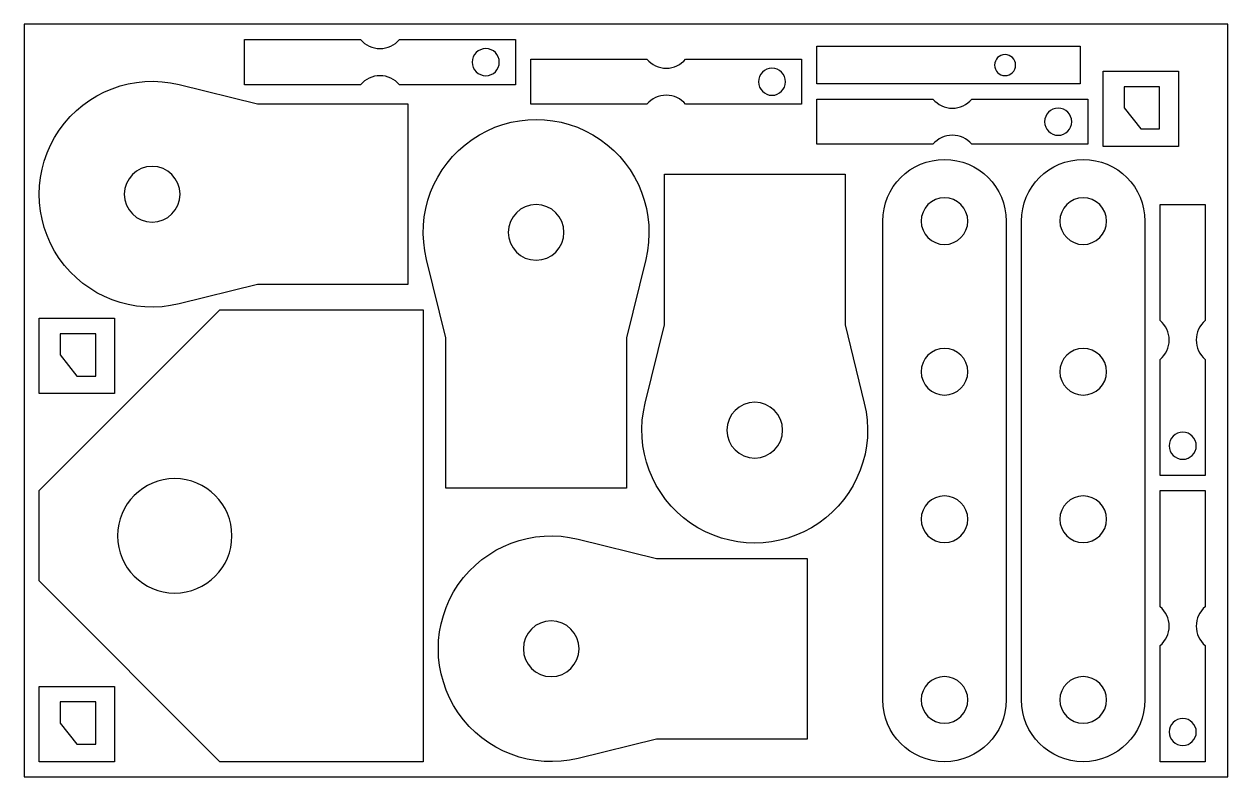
# Model space of a CAD drawing. Header units: metres. Extents: x 0 to 800, y 0 to 500.
import ezdxf

# ---------------------------------------------------------------- set-up
doc = ezdxf.new("R2010")
doc.units = ezdxf.units.M

msp = doc.modelspace()

# ---------------------------------------------------------------- linework, layer by layer
for points in [[(0, 0), (800, 0), (800, 500), (0, 500)], [(701.92, 460.25), (526.92, 460.25), (526.92, 485.25), (701.92, 485.25)], [(767.11, 418.76), (717.11, 418.76), (717.11, 468.76), (767.11, 468.76)], [(754.6, 458.41), (731.01, 458.41), (731.01, 444.41), (742.11, 430.41), (754.6, 430.41)], [(130.12, 310.12), (265.12, 310.12), (265.12, 10.12), (130.12, 10.12), (10.12, 130.12), (10.12, 190.12)], [(60.12, 254.6), (10.12, 254.6), (10.12, 304.6), (60.12, 304.6)], [(47.62, 294.25), (24.02, 294.25), (24.02, 280.25), (35.12, 266.25), (47.62, 266.25)], [(60.12, 10.12), (10.12, 10.12), (10.12, 60.12), (60.12, 60.12)], [(47.62, 49.77), (24.02, 49.77), (24.02, 35.77), (35.12, 21.77), (47.62, 21.77)]]:
    msp.add_lwpolyline(points, close=True)
for points in [[(326.55, 459.72), (249.46, 459.72, 0.464677), (223.63, 459.72), (146.55, 459.72), (146.55, 489.72), (223.63, 489.72, 0.464677), (249.46, 489.72), (326.55, 489.72)], [(315.81, 474.72, 1), (297.81, 474.72, 1)], [(516.73, 446.71), (439.65, 446.71, 0.464677), (413.82, 446.71), (336.73, 446.71), (336.73, 476.71), (413.82, 476.71, 0.464677), (439.65, 476.71), (516.73, 476.71)], [(658.92, 472.75, 1), (644.92, 472.75, 1)], [(505.99, 461.71, 1), (487.99, 461.71, 1)], [(103.06, 314.16, -1.276195), (103.06, 459.81), (155.12, 446.99), (255.12, 446.99), (255.12, 326.99), (155.12, 326.99)], [(706.92, 420.15), (629.83, 420.15, 0.464677), (604.01, 420.15), (526.92, 420.15), (526.92, 450.15), (604.01, 450.15, 0.464677), (629.83, 450.15), (706.92, 450.15)], [(696.18, 435.15, 1), (678.18, 435.15, 1)], [(267.44, 343.73, -1.276195), (413.09, 343.73), (400.27, 291.67), (400.27, 191.67), (280.27, 191.67), (280.27, 291.67)], [(570.65, 51.12), (570.65, 369.12, -1), (652.65, 369.12), (652.65, 51.12, -1)], [(662.81, 51.12), (662.81, 369.12, -1), (744.81, 369.12), (744.81, 51.12, -1)], [(103.62, 386.99, 1), (66.62, 386.99, 1)], [(558.37, 248.23, -1.276195), (412.72, 248.23), (425.55, 300.29), (425.55, 400.29), (545.55, 400.29), (545.55, 300.29)], [(611.65, 353.62, 1), (611.65, 384.62, 1)], [(703.81, 353.62, 1), (703.81, 384.62, 1)], [(340.27, 343.17, 1), (340.27, 380.17, 1)], [(754.97, 200.2), (754.97, 277.29, 0.464677), (754.97, 303.11), (754.97, 380.2), (784.97, 380.2), (784.97, 303.11, 0.464677), (784.97, 277.29), (784.97, 200.2)], [(611.65, 253.62, 1), (611.65, 284.62, 1)], [(703.81, 253.62, 1), (703.81, 284.62, 1)], [(485.55, 248.79, 1), (485.55, 211.79, 1)], [(769.97, 210.94, 1), (769.97, 228.94, 1)], [(100.12, 122.12, 1), (100.12, 198.12, 1)], [(611.65, 155.62, 1), (611.65, 186.62, 1)], [(703.81, 155.62, 1), (703.81, 186.62, 1)], [(754.97, 10.12), (754.97, 87.21, 0.464677), (754.97, 113.03), (754.97, 190.12), (784.97, 190.12), (784.97, 113.03, 0.464677), (784.97, 87.21), (784.97, 10.12)], [(368.23, 12.3, -1.276195), (368.23, 157.94), (420.29, 145.12), (520.29, 145.12), (520.29, 25.12), (420.29, 25.12)], [(368.79, 85.12, 1), (331.79, 85.12, 1)], [(611.65, 35.62, 1), (611.65, 66.62, 1)], [(703.81, 35.62, 1), (703.81, 66.62, 1)], [(769.97, 20.86, 1), (769.97, 38.86, 1)]]:
    msp.add_lwpolyline(points, format="xyb", close=True)

doc.saveas('drawing.dxf')
